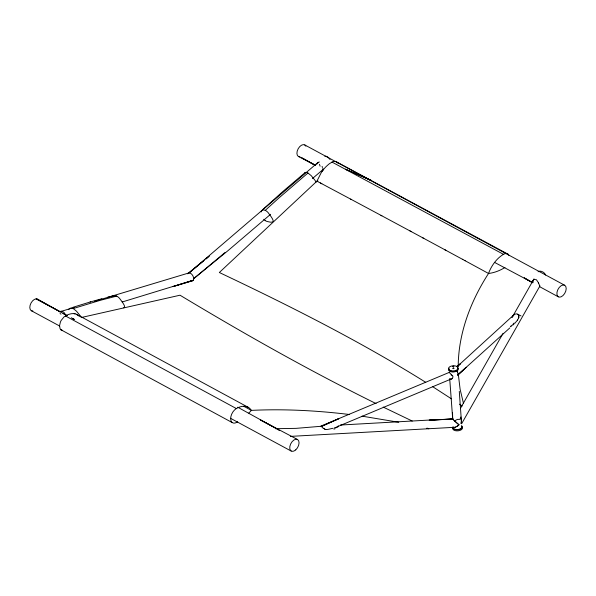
<?xml version="1.0" encoding="UTF-8"?>
<svg xmlns="http://www.w3.org/2000/svg" width="596" height="596" viewBox="0 0 596 596"><rect width="100%" height="100%" fill="white"/><g stroke="black" fill="none" stroke-linecap="round" stroke-linejoin="round"><path stroke-width="0.89" d="M458.205 366.384C458.406 333.216 470.706 301.077 488.534 273.467A23.952 13.887 -60.2 0 1 503.478 254.336A8.329 4.962 -61.6 0 1 509.081 255.542M451.217 374.43L449.25 372.351L449.689 372.746M457.981 374.69L457.624 371.844M532.906 280.984L532.988 282.154M316.513 164.205L316.863 163.46M338.349 425.879L338.327 425.924A1.937 0.961 1.2 0 1 338.208 426.08L337.753 426.431M460.388 408.461L503.091 333.298M512.001 317.616L534.023 278.861M539.969 285.871L461.587 423.801M512.478 316.834C513.312 314.099 517.581 312.289 518.833 315.701M517.544 320.082L514.773 323.367M322.22 171.201L323.181 169.92M461.021 418.481A7.428 6.847 -70.7 0 1 461.23 419.316A10.296 9.484 -71.1 0 1 461.08 423.585L461.356 421.759A9.35 8.605 -71.2 0 0 461.23 419.316A7.271 6.69 -71.2 0 0 461.013 418.481A5.841 5.379 -71.2 0 0 460.619 417.528L461.028 417.096M452.23 378.326L452.446 378.043A4.142 3.241 52.1 0 0 452.58 377.871L452.602 377.797A2.511 2.079 20.8 0 0 452.64 375.763M453.4 419.755L454.673 420.985A9.082 0.581 42.8 0 0 458.927 424.739L456.491 426.773M458.995 424.806L457.735 425.969M457.192 366.577L514.043 314.703M457.862 375.093L466.243 367.278L458.339 374.392M457.177 366.696L460.447 363.694L457.035 366.726M263.127 209.226L282.765 191.584L304.943 172.706M513.886 324.224L513.052 324.962M509.841 327.904L458.339 374.437L460.119 389.315L463.435 403.209M94.555 301.33L189.074 272.886L318.227 162.246M270.547 214.322L228.022 250.633L193.648 278.697L225.027 252.495M312.423 178.569L323.561 169.055M315.984 182.264A12.762 3.852 42.9 0 0 316.051 181.989A24.987 14.423 60 0 0 314.748 179.977L311.231 175.671L307.946 173.026L278.623 198.222L265.295 210.321L265.846 210.664A10.408 6.012 60 0 1 268.044 212.519C268.997 213.971 275.881 221.988 272.111 222.099A26.902 15.533 60 0 1 270.256 222.144L267.06 221.474A14.416 8.329 60 0 1 265.511 220.773L265.168 220.565M189.074 272.886L203.206 261.212M206.037 258.88L209.569 255.96M188.619 273.013L204.376 260.117M205.814 258.947L207.959 257.181M457.572 426.095L455.031 427.28L455.612 427.146M508.068 254.201L335.973 161.561L333.261 161.456L329.677 163.528A23.952 13.827 -60 0 0 328.508 164.429L326.295 166.418A23.952 13.827 -60 0 0 321.296 172.527L316.945 181.154L219.335 272.506C289.783 305.875 359.582 341.009 425.76 382.334M79.246 316.2L76.057 314.114A23.959 13.835 -60 0 0 71.058 313.779L68.845 314.345A23.929 13.82 -60 0 0 67.713 314.777L63.981 316.953L61.202 320.41A8.337 4.813 -60 0 0 60.442 321.944L59.533 325.721L60.084 328.694A8.337 4.813 -60 0 0 61.977 330.236L62.647 330.333M511.189 326.31L510.496 326.668M336.464 427.086L450.881 379.123M449.25 372.396L338.394 418.794L321.84 426.222L296.108 428.353L275.628 428.703M335.526 427.451L334.416 427.846M68.585 309.659A6.079 4.232 73.3 0 1 73.211 308.549L100.411 300.28L116.734 296.093L117.293 296.435A10.408 6.012 60 0 1 119.483 298.283C120.504 299.795 127.022 307.424 123.737 307.849M73.062 307.275L90.592 301.867M59.712 311.812L74.351 307.402M122.165 301.993L193.253 280.254L173.138 286.557L192.083 280.969M90.108 302.008L101.909 298.723M333.127 428.241L328.359 429.299A14.758 13.067 69.4 0 1 325.714 429.478M107.623 297.24L113.396 295.81M82.196 317.31L180.014 295.206C244.025 333.723 309.108 370.548 376.121 403.604M453.251 368.015C451.351 368.842 455.188 368.931 453.705 368.03M317.936 180.998L316.945 181.154L321.833 183.754M455.031 427.28L290.356 436.391M452.714 418.794L453.087 419.04L429.195 420.202L452.684 418.988L453.601 419.964M340.368 425.037L429.947 420.024L452.684 418.988L453.02 419.368M321.9 426.229L338.744 418.712L320.991 426.043L323.405 428.539M349.539 414.511C317.005 410.57 284.143 408.796 251.385 410.383A23.952 13.887 -60.2 0 0 236.359 408.558L65.418 315.917M74.172 313.682L75.133 313.846M362.033 416.15L398.731 422.266M276.32 428.561L279.524 430.617M426.662 428.241L428.829 428.748L427.6 428.189M324.917 429.262L325.237 429.329A6.742 5.796 57.9 0 0 325.707 429.373M412.231 421.029L383.206 407.09M61.44 330.042L61.097 329.849L232.291 422.616M532.854 282.78L494.449 262.337M517.611 314.181L521.053 315.947M298.41 156.487L315.411 165.226L301.606 157.672M297.598 439.535L260.333 419.904L276.365 428.569L237.715 407.195M62.938 313.533L67.02 315.656M72.734 318.622L74.366 319.471L71.282 317.78M331.935 162.045L503.478 254.336M320.32 182.942L351.141 199.377M350.627 199.101L381.872 215.819M411.352 231.665L380.948 215.327M248.718 407.604L76.497 314.286M244.01 406.412L251.385 410.383A59.727 38.502 -66.6 0 1 248.793 413.073M304.757 144.925L564.71 285.275A6.593 3.926 -61.6 0 1 562.892 295.646A6.593 3.926 -61.6 0 1 556.992 292.241A6.593 3.926 -61.6 0 1 564.725 285.283M422.393 237.618L445.853 250.29M409.988 230.928L423.793 238.37M31.253 310.687L59.712 326.057M230.488 418.28L291.176 451.06M539.514 286.616L558.363 296.838M462.399 259.26L465.163 260.757M444.467 249.545L462.846 259.498M464.679 260.497L488.534 273.467A59.727 38.494 -66.6 0 0 503.858 268.155A8.329 4.962 -61.6 0 0 504.931 267.425M67.422 315.664L36.155 298.834L60.136 311.79L37.675 299.162M532.854 282.735L524.189 277.84L532.154 282.534M302.358 158.141L315.038 165.353M73.211 308.549L76.497 311.194L80.006 315.5A24.987 14.423 60 0 1 81.317 317.512M432.696 386.7L451.455 398.836M459.479 404.185L462.191 406.003M61.045 329.811L60.695 329.521M458.883 424.717L457.81 423.801A8.001 0.514 42.8 0 1 454.934 421.23L454.673 420.985M454.554 420.873L457.4 419.398L459.881 419.331L461.118 417.133L459.285 391.326M451.924 375.13L452.476 375.815M449.727 378.877L452.699 419.003L452.543 412.879M460.552 417.565A3.136 2.883 -71.2 0 0 460.388 417.222A3.3 3.032 -69.9 0 1 460.566 417.558L460.775 417.856A6.027 5.55 -71.2 0 1 461.013 418.481M337.336 163.021L336.926 162.35A8.337 4.813 -60 0 0 336.181 161.68M538.479 282.795L536.43 279.74L534.12 279.45A4.284 3.144 52.1 0 0 533.539 279.882L533.137 280.373A4.328 3.04 19.5 0 0 532.921 280.992M538.829 283.636L538.911 283.845A3.248 0.41 67 0 1 539.685 286.192M322.086 166.366L322.436 167.565M322.727 168.623L322.823 169.033M458.406 374.444L458.384 374.02M300.004 156.785A6.593 3.926 -61.6 0 1 298.179 148.739A6.593 3.926 -61.6 0 1 305.86 146.184M538.352 282.914A4.85 0.939 67.2 0 1 538.65 283.629M319.419 164.332A4.016 0.678 71.1 0 1 320.104 166.165M317.296 163.84A4.574 3.502 89.1 0 1 319.359 161.978M32.884 311A6.593 3.934 -61.6 0 1 31.059 302.962A6.593 3.934 -61.6 0 1 38.747 300.406M275.65 428.658A4.284 1.669 65.8 0 1 275.792 428.651M60.442 311.298A4.016 3.434 38.4 0 1 65.076 314.055M60.062 313.541A4.574 1.259 41 0 1 60.956 314.137M324.902 156.562A4.343 1.855 49.5 0 1 330.042 159.527M187.725 273.84A4.403 2.54 60 0 1 191.353 273.892A4.403 2.54 60 0 1 193.685 279.032A4.403 2.54 60 0 1 190.817 280.649M457.437 367.762A4.857 2.585 -3.6 0 1 456.67 371.122A4.857 2.585 -3.6 0 1 450.397 371.546A4.857 2.585 -3.6 0 1 449.123 368.321M538.099 271.769A4.343 2.615 29.6 0 1 542.241 271.679A4.343 2.615 29.6 0 1 545.519 275.047M518.662 317.81A14.758 10.728 66.4 0 1 517.47 320M518.796 317.228A6.213 4.708 60.3 0 1 518.647 317.802M518.922 316.886A4.5 3.569 52.9 0 1 518.87 317.266M518.647 315.724A3.405 2.764 49.2 0 1 518.796 316.856M512.664 324.798A16.025 9.655 -5.9 0 1 510.832 326.087M514.162 323.047A38.785 26.544 3.9 0 1 513.245 323.866M335.205 428.673A38.785 25.457 13.9 0 1 333.902 429.127M338.2 426.662A14.989 8.262 5.6 0 1 335.935 427.764M324.619 428.77A3.412 2.101 40.1 0 1 323.613 428.181M324.917 429.247A4.507 3.725 51.1 0 1 324.604 429.15M452.327 378.505A4.708 3.375 75.5 0 1 451.828 378.862M451.686 378.929A3.948 2.444 -83.5 0 1 450.993 379.16M450.993 379.145A2.764 1.594 -73.6 0 1 449.958 378.691M451.209 374.512A3.948 0.417 44.1 0 1 451.381 374.675M451.165 374.966A4.016 0.708 44.4 0 1 451.485 375.286M457.199 371.502A4.016 2.846 81.3 0 1 457.37 371.964M457.557 375.204A4.708 1.892 35.8 0 0 457.877 375.063L457.944 374.869A4.142 1.378 63.5 0 1 457.981 374.921M457.512 368.47A4.343 2.28 -4.1 0 1 453.817 371.621A4.343 2.28 -4.1 0 1 449.071 369.349M461.468 426.133A4.343 2.28 -4.1 0 1 457.981 429.493A4.343 2.28 -4.1 0 1 453.228 427.049M461.654 426.699A4.857 2.585 -3.6 0 1 460.775 430.059A4.857 2.585 -3.6 0 1 454.487 430.409A4.857 2.585 -3.6 0 1 453.362 427.161M461.587 425.671A4.857 2.585 -3.6 0 1 458.451 429.738A4.857 2.585 -3.6 0 1 452.707 427.027M237.692 421.819A59.727 38.502 -66.6 0 1 236.739 422.378A8.329 4.962 -61.6 0 1 230.659 418.869A8.329 4.962 -61.6 0 1 236.359 408.558M113.68 296.033A6.198 3.576 60 0 1 116.741 296.19M304.541 173.719A6.079 2.593 49.5 0 1 307.946 173.026M265.116 220.431A6.198 3.583 60 0 1 263.767 219.283M261.19 211.908A6.198 3.583 60 0 1 265.295 210.418M452.692 366.495C454.219 367.903 454.241 365.244 452.722 366.413M369.803 179.776L345.375 169.197L371.189 180.387L369.803 179.776M295.743 449.883A6.593 3.934 -61.6 0 0 297.583 439.52A6.593 3.934 -61.6 0 0 289.842 446.478A6.593 3.934 -61.6 0 0 295.743 449.883M450.911 370.697A4.857 2.585 -3.6 0 0 458.168 368.105A4.857 2.585 -3.6 0 0 450.867 366.22A4.857 2.585 -3.6 0 0 450.911 370.697"/></g></svg>
